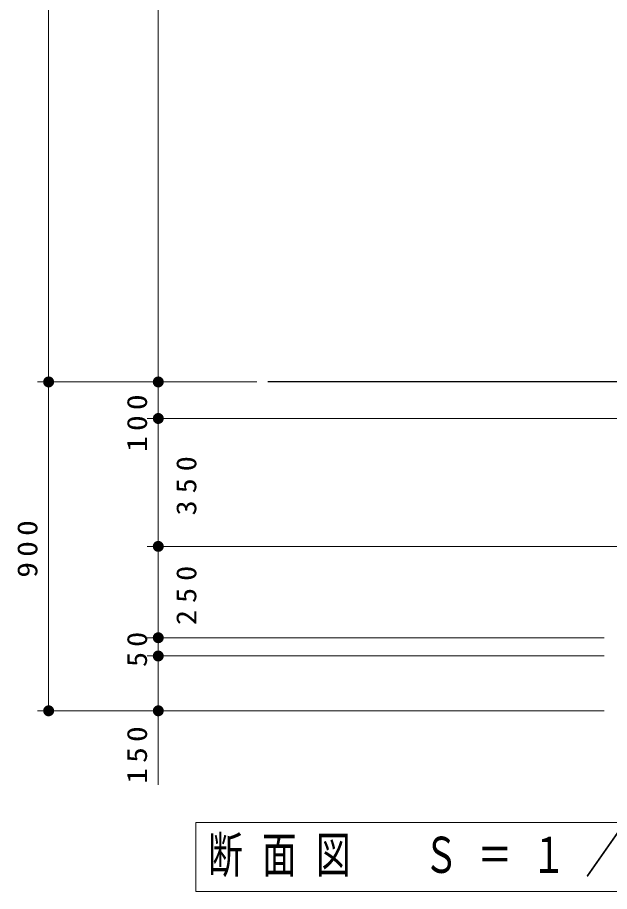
# Model space of a CAD drawing. Units: millimetres on the paper, scale 1:30. Extents: x -365 to 12, y -40 to 257.
# Drawn here: x -180.1 to -126.1, y 97.5 to 177.3 of the extents above; entities that cross this region are included whole.
import ezdxf

# ---------------------------------------------------------------- set-up
doc = ezdxf.new("R2010")
doc.units = ezdxf.units.MM
doc.layers.add('LY_1', color=7, linetype='Continuous', lineweight=25)
doc.styles.add('ＭＳ ゴシック', font='')
doc.styles.get('ＭＳ ゴシック').set_extended_font_data('MS Gothic')

# ---------------------------------------------------------------- blocks, each defined once
blk = doc.blocks.new('filled_dot')
at = {"color": 0, "linetype": 'Continuous', "lineweight": -2, "const_width": 1.25}
blk.add_lwpolyline([(-0.625, 0, 1), (0.625, 0, 1)], format="xyb", close=True, dxfattribs=at)

msp = doc.modelspace()

# ---------------------------------------------------------------- linework, layer by layer
at = {"layer": 'LY_1', "lineweight": 13}
for p, q in [((-177.28, 144.025), (-177.28, 229.189)), ((-167.28, 144.025), (-167.28, 223.524)), ((-158.28, 144.025), (-178.28, 144.025)), ((-177.28, 114.025), (-177.28, 144.025)), ((-167.28, 137.584), (-167.28, 144.025)), ((-118.28, 140.691), (-168.28, 140.691)), ((-167.28, 129.025), (-167.28, 140.691)), ((-124.458, 129.025), (-168.28, 129.025)), ((-167.28, 120.691), (-167.28, 129.025)), ((-126.614, 120.691), (-168.28, 120.691)), ((-167.28, 119.025), (-167.28, 120.691)), ((-126.614, 119.025), (-168.28, 119.025)), ((-167.28, 107.259), (-167.28, 119.025)), ((-126.614, 114.025), (-178.28, 114.025)), ((-117.364, 103.841), (-163.864, 103.841)), ((-163.864, 103.841), (-163.864, 97.541)), ((-163.864, 97.541), (-117.364, 97.541))]:
    msp.add_line(p, q, dxfattribs=at)
at = {"layer": 'LY_1'}
msp.add_line((-105.614, 144.025), (-157.28, 144.025), dxfattribs=at)

# ---------------------------------------------------------------- block references
at = {"layer": 'LY_1', "lineweight": 13, "xscale": 0.4, "yscale": 0.4}
for p, rotation in [((-177.28, 144.025), 270), ((-167.28, 144.025), 90), ((-167.28, 144.025), 270), ((-167.28, 140.691), 270), ((-167.28, 129.025), 270), ((-167.28, 120.691), 270), ((-167.28, 119.025), 270), ((-177.28, 114.025), 90), ((-167.28, 114.025), 90)]:
    msp.add_blockref('filled_dot', p, dxfattribs=dict(at, rotation=rotation))

# ---------------------------------------------------------------- texts
at = {"layer": 'LY_1', "char_height": 1.833, "rotation": 90, "style": 'ＭＳ ゴシック'}
for s, insert, attachment_point in [('\\T1.33;\\W1.15;100', (-168.28, 140.501), 8), ('\\T1.47;\\W1.1;350', (-163.78, 131.847), 7), ('\\T1.33;\\W1.15;900', (-178.28, 129.025), 8), ('\\T1.47;\\W1.1;250', (-163.78, 121.847), 7), ('\\T1.34;\\W1.1;50', (-168.28, 119.858), 8), ('\\T1.33;\\W1.15;150', (-168.28, 110.227), 8)]:
    msp.add_mtext(s, dxfattribs=dict(at, insert=insert, attachment_point=attachment_point))
at = {"layer": 'LY_1', "insert": (-140.614, 100.691), "char_height": 3.299, "attachment_point": 5, "style": 'ＭＳ ゴシック'}
msp.add_mtext('\\T1.56;\\W0.7;断面図\u3000Ｓ＝１／30', dxfattribs=at)

doc.saveas('drawing.dxf')
